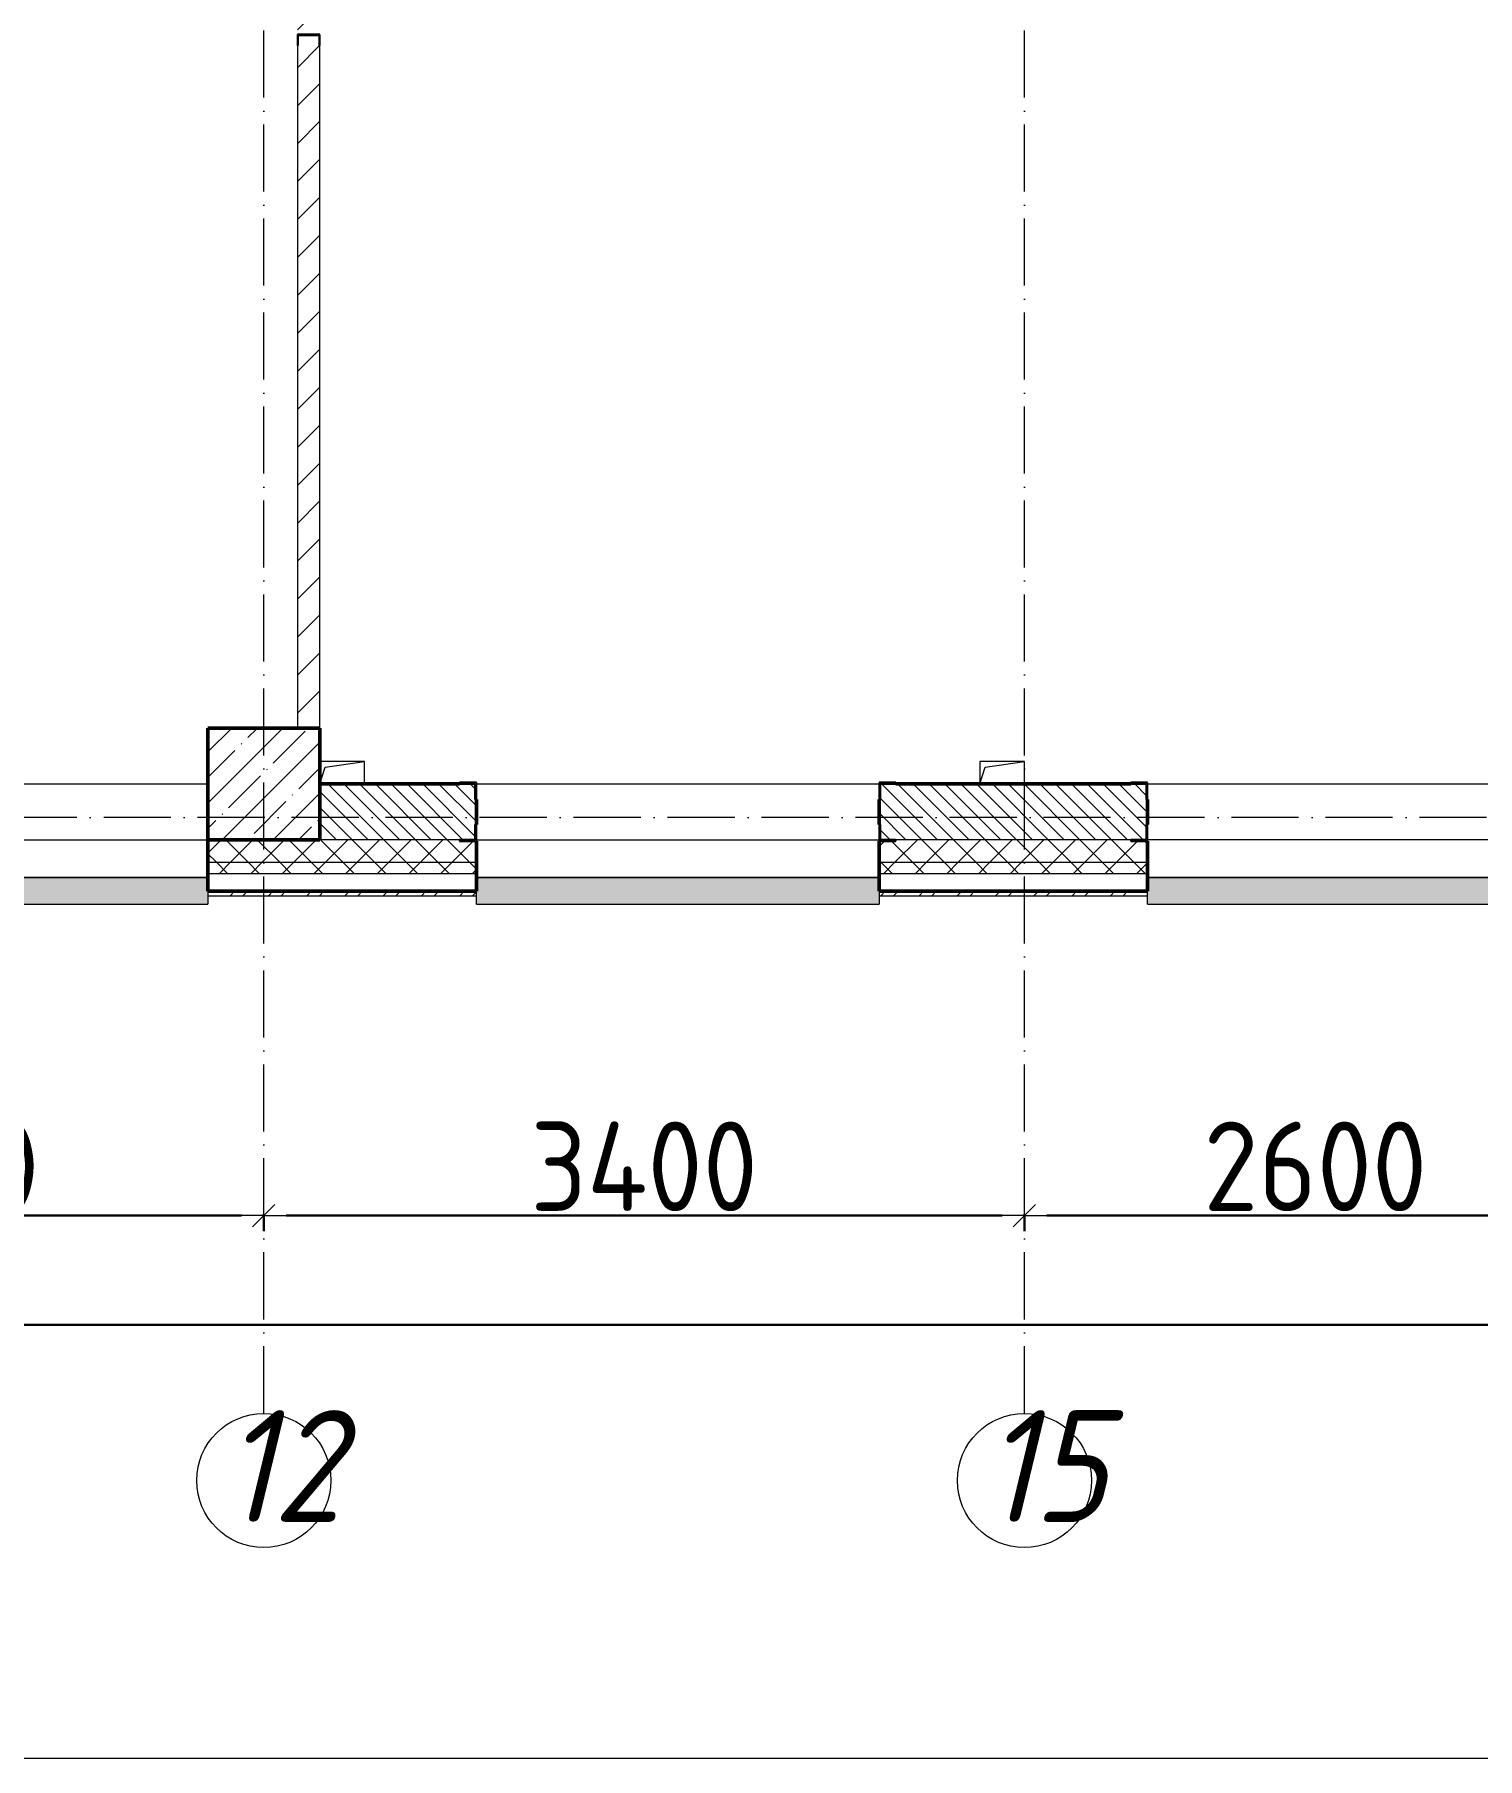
# Model space of a CAD drawing. Header units: millimetres. Extents: x -213536 to 1564669, y -45299 to 942238.
# Drawn here: x 3433 to 9883, y 452991 to 460697 of the extents above; entities that cross this region are included whole.
import ezdxf

# ---------------------------------------------------------------- set-up
doc = ezdxf.new("R2010")
doc.units = ezdxf.units.MM
doc.linetypes.add('50_200_ШТРИХ_1Т_ш5_п1_п1_', pattern=[700, 500, -100, 0, -100])
for name, color, linetype, lineweight in [('3.1) ЖБ окна 1.2 м', 102, 'Continuous', 30), ('A-____-____-DIMS', 7, 'Continuous', 9), ('A-GENM-____-MCUT', 7, 'Continuous', 25), ('A-GENM-____-OTLN', 7, 'Continuous', 9), ('A-GENM-____-OTLN-1', 7, 'Continuous', 25), ('A-GLAZ-____-OTLN', 7, 'Continuous', 9), ('A-WALL-____-MCUT-2', 7, 'Continuous', 50), ('A-WALL-____-MCUT-3', 7, 'Continuous', 9), ('A-WALL-____-OTLN', 7, 'Continuous', 9), ('A-WALL-____-PATT-1', 7, 'Continuous', 9), ('A-WALL-FNSH-MCUT-1', 7, 'Continuous', 9), ('S-COLS-____-MCUT', 7, 'Continuous', 50), ('S-COLS-____-OTLN', 7, 'Continuous', 9), ('S-GRID-____-IDEN', 7, 'Continuous', 9), ('S-GRID-____-OTLN-1', 7, '50_200_ШТРИХ_1Т_ш5_п1_п1_', 9)]:
    doc.layers.add(name, color=color, linetype=linetype, lineweight=lineweight)
doc.layers.add('A-GLAZ-____-OTLN-1', color=7, linetype='Continuous', lineweight=9, true_color=0xc0c0c0)
doc.styles.add('ISOCPEUR_I', font='isocpeui.ttf', dxfattribs={"width": 0.9, "height": 2.5})
doc.styles.add('СПДС', font='isocpeur.ttf', dxfattribs={"width": 0.9})
doc.dimstyles.new('Размера А3', dxfattribs={"dimtxt": 200, "dimasz": 100, "dimexe": 70, "dimexo": 100, "dimgap": 20, "dimtad": 1, "dimdec": 0, "dimrnd": 10, "dimzin": 0, "dimdsep": 46, "dimtxsty": 'СПДС', "dimblk": 'ARROWHEAD_6', "dimcen": 1, "dimclrd": 256, "dimclre": 256, "dimclrt": 256, "dimazin": 0, "dimtfac": 1, "dimtdec": 0, "dimtmove": 2, "dimatfit": 3, "dimfxl": 1, "dimtolj": 1, "dimtzin": 0, "dimarcsym": 0})
pattern_1 = [(45, (-15591.66, 459015.94), (-70.71068, 70.71068), []), (135, (-15591.66, 459015.94), (-70.71068, -70.71068), [])]

# ---------------------------------------------------------------- blocks, each defined once
blk = doc.blocks.new('BSC_Колонна _Прямоугольная - 500х500-V71-АР1_План отверстий 2 этажа в осях 1-64_А-ГГ')
at = {"layer": 'S-COLS-____-OTLN'}
h = blk.add_hatch(dxfattribs=at)
h.set_pattern_fill('FP_100', color=256, style=0, pattern_type=2)
h.set_pattern_definition([(45, (-20050, 1668.96), (-114.0493, 114.0493), []), (45, (-19935.95, 1668.96), (-114.0493, 114.0493), [201.613, -40.323, 3.353, -36.97])])
h.paths.add_polyline_path([(-250, -250), (250, -250), (250, 250), (-250, 250)], flags=0)
at = {"layer": 'S-COLS-____-MCUT'}
for p, q in [((250, 250), (-250, 250)), ((-250, 250), (-250, -250)), ((250, -250), (250, 250)), ((-250, -250), (250, -250))]:
    blk.add_line(p, q, dxfattribs=at)
blk = doc.blocks.new('Фахверк_СКБ_Уголок - 250_2700-27497298-АР1_План отверстий 2 этажа в осях 1-64_А-ГГ')
at = {"layer": 'A-GENM-____-MCUT'}
for p, q in [((200, 181), (125, 181)), ((125, 181), (125, 106)), ((131, 106), (131, 175)), ((131, 175), (200, 175)), ((200, 175), (200, 181)), ((125, 106), (131, 106)), ((131, -6), (125, -6)), ((125, -6), (125, -81)), ((131, -75), (131, -6)), ((200, -75), (131, -75)), ((200, -81), (200, -75)), ((125, -81), (200, -81))]:
    blk.add_line(p, q, dxfattribs=at)
blk = doc.blocks.new('154_Фахверк_СКБ_Швеллер - Тип_100_3550-28487752-АР1_План отверстий 2 этажа в осях 1-64_А-ГГ')
at = {"layer": 'A-GENM-____-MCUT'}
for p, q in [((175, 50), (125, 50)), ((125, 50), (125, -50)), ((128, 47), (175, 47)), ((128, -47), (128, 47)), ((175, 47), (175, 50)), ((125, -50), (175, -50)), ((175, -47), (128, -47)), ((175, -50), (175, -47))]:
    blk.add_line(p, q, dxfattribs=at)
blk = doc.blocks.new('AR_Отверстие прямоугольное _в плите_ - AR_Отверстие прямоугольное _в плите_-30510712-АР1_План отверстий 2 этажа в осях 1-64_А-ГГ')
at = {"layer": 'A-GENM-____-OTLN'}
for p, q in [((100, 50), (-100, 50)), ((-100, -50), (-75, 25)), ((-75, 25), (100, 50)), ((100, -50), (100, 50))]:
    blk.add_line(p, q, dxfattribs=at)
blk = doc.blocks.new('AR_Отверстие прямоугольное _в плите_ - AR_Отверстие прямоугольное _в плите_-V169-АР1_План отверстий 2 этажа в осях 1-64_А-ГГ')
at = {"layer": 'A-GENM-____-OTLN'}
for p, q in [((100, 50), (-100, 50)), ((-100, 50), (-100, -50)), ((-100, -50), (-75, 25)), ((-75, 25), (100, 50)), ((100, -50), (100, 50))]:
    blk.add_line(p, q, dxfattribs=at)
blk = doc.blocks.new('Отлив_СКБ - Отлив витража_120_НВФ-31885687-АР1_План отверстий 2 этажа в осях 1-64_А-ГГ')
at = {"layer": 'A-GLAZ-____-OTLN-1'}
for points in [[(0, -2), (1800, -2), (1800, 0), (0, 0)], [(1484.9, -120), (1800, -120), (1800, -2), (0, -2), (0, -120)]]:
    blk.add_hatch(color=256, dxfattribs=at).paths.add_polyline_path(points, flags=0)
at = {"layer": 'A-GLAZ-____-OTLN'}
for p, q in [((0, 0), (1800, 0)), ((1800, -2), (0, -2)), ((1800, -63), (1800, -120)), ((0, -120), (0, -83)), ((0, -120), (1800, -120))]:
    blk.add_line(p, q, dxfattribs=at)
blk = doc.blocks.new('Отлив_СКБ - Отлив витража_120_НВФ-V194-АР1_План отверстий 2 этажа в осях 1-64_А-ГГ')
at = {"layer": 'A-GLAZ-____-OTLN-1'}
for points in [[(1800, -2), (1800, 0), (0, 0), (0, -2), (1544.5, -2)], [(1544.5, -120), (1800, -120), (1800, -2), (0, -2), (0, -120)]]:
    blk.add_hatch(color=256, dxfattribs=at).paths.add_polyline_path(points, flags=0)
at = {"layer": 'A-GLAZ-____-OTLN'}
for p, q in [((0, 0), (1800, 0)), ((1800, -2), (0, -2)), ((0, -120), (0, -83)), ((0, -120), (1800, -120)), ((1800, -83), (1800, -120))]:
    blk.add_line(p, q, dxfattribs=at)
blk = doc.blocks.new('Ось сетки - Круг_Ø6_00__ISO-2_5_0_9K_-25732049-АР1_План отверстий 2 этажа в осях 1-64_А-ГГ')
at = {"layer": 'S-GRID-____-IDEN'}
blk.add_circle((0, 0), 3, dxfattribs=at)
blk = doc.blocks.new('ARROWHEAD_6')
at = {"color": 0, "linetype": 'Continuous'}
for p, q in [((0, 0), (-1, 0)), ((-0.5, -0.5), (0.5, 0.5))]:
    blk.add_line(p, q, dxfattribs=at)
blk = doc.blocks.new('*D5510')
at = {"layer": 'A-____-____-DIMS', "lineweight": -2, "transparency": 16777216}
for p, q in [((1458.3, 455423.5), (1458.3, 455347.4)), ((1558.3, 455417.4), (4358.3, 455417.4)), ((4458.3, 455423.5), (4458.3, 455347.4))]:
    blk.add_line(p, q, dxfattribs=at)
at = {"layer": 'Defpoints', "color": 0, "lineweight": 30, "transparency": 16777216}
for p in [(1458.3, 455523.5), (4458.3, 455523.5), (4458.3, 455417.4)]:
    blk.add_point(p, dxfattribs=at)
at = {"layer": 'A-____-____-DIMS', "lineweight": -2, "transparency": 16777216, "xscale": 100, "yscale": 100, "zscale": 100, "rotation": 180}
blk.add_blockref('ARROWHEAD_6', (1458.3, 455417.4), dxfattribs=at)
at = {"layer": 'A-____-____-DIMS', "lineweight": -2, "transparency": 16777216, "xscale": 100, "yscale": 100, "zscale": 100}
blk.add_blockref('ARROWHEAD_6', (4458.3, 455417.4), dxfattribs=at)
at = {"layer": 'A-____-____-DIMS', "transparency": 16777216, "insert": (2958.3, 455637.4), "char_height": 400, "attachment_point": 5, "style": 'СПДС'}
blk.add_mtext('\\A1;3000', dxfattribs=at)
blk = doc.blocks.new('*D5511')
at = {"layer": 'A-____-____-DIMS', "lineweight": -2, "transparency": 16777216}
for p, q in [((4458.3, 455423.5), (4458.3, 455347.4)), ((4558.3, 455417.4), (7758.3, 455417.4)), ((7858.3, 455423.5), (7858.3, 455347.4))]:
    blk.add_line(p, q, dxfattribs=at)
at = {"layer": 'Defpoints', "color": 0, "lineweight": 30, "transparency": 16777216}
for p in [(4458.3, 455523.5), (7858.3, 455523.5), (7858.3, 455417.4)]:
    blk.add_point(p, dxfattribs=at)
at = {"layer": 'A-____-____-DIMS', "lineweight": -2, "transparency": 16777216, "xscale": 100, "yscale": 100, "zscale": 100, "rotation": 180}
blk.add_blockref('ARROWHEAD_6', (4458.3, 455417.4), dxfattribs=at)
at = {"layer": 'A-____-____-DIMS', "lineweight": -2, "transparency": 16777216, "xscale": 100, "yscale": 100, "zscale": 100}
blk.add_blockref('ARROWHEAD_6', (7858.3, 455417.4), dxfattribs=at)
at = {"layer": 'A-____-____-DIMS', "transparency": 16777216, "insert": (6158.3, 455637.4), "char_height": 400, "attachment_point": 5, "style": 'СПДС'}
blk.add_mtext('\\A1;3400', dxfattribs=at)
blk = doc.blocks.new('*D5512')
at = {"layer": 'A-____-____-DIMS', "lineweight": -2, "transparency": 16777216}
for p, q in [((7858.3, 455423.5), (7858.3, 455347.4)), ((7958.3, 455417.4), (10358.3, 455417.4)), ((10458.3, 455423.5), (10458.3, 455347.4))]:
    blk.add_line(p, q, dxfattribs=at)
at = {"layer": 'Defpoints', "color": 0, "lineweight": 30, "transparency": 16777216}
for p in [(7858.3, 455523.5), (10458.3, 455523.5), (10458.3, 455417.4)]:
    blk.add_point(p, dxfattribs=at)
at = {"layer": 'A-____-____-DIMS', "lineweight": -2, "transparency": 16777216, "xscale": 100, "yscale": 100, "zscale": 100, "rotation": 180}
blk.add_blockref('ARROWHEAD_6', (7858.3, 455417.4), dxfattribs=at)
at = {"layer": 'A-____-____-DIMS', "lineweight": -2, "transparency": 16777216, "xscale": 100, "yscale": 100, "zscale": 100}
blk.add_blockref('ARROWHEAD_6', (10458.3, 455417.4), dxfattribs=at)
at = {"layer": 'A-____-____-DIMS', "transparency": 16777216, "insert": (9158.3, 455637.4), "char_height": 400, "attachment_point": 5, "style": 'СПДС'}
blk.add_mtext('\\A1;2600', dxfattribs=at)
blk = doc.blocks.new('*D5624')
at = {"layer": 'A-____-____-DIMS', "lineweight": -2, "transparency": 16777216}
for p, q in [((-17941.7, 454935.3), (-17941.7, 454859.2)), ((-17841.7, 454929.2), (85458.3, 454929.2)), ((85558.3, 454935.3), (85558.3, 454859.2))]:
    blk.add_line(p, q, dxfattribs=at)
at = {"layer": 'Defpoints', "color": 0, "lineweight": 30, "transparency": 16777216}
for p in [(-17941.7, 455035.3), (85558.3, 455035.3), (85558.3, 454929.2)]:
    blk.add_point(p, dxfattribs=at)
at = {"layer": 'A-____-____-DIMS', "lineweight": -2, "transparency": 16777216, "xscale": 100, "yscale": 100, "zscale": 100, "rotation": 180}
blk.add_blockref('ARROWHEAD_6', (-17941.7, 454929.2), dxfattribs=at)
at = {"layer": 'A-____-____-DIMS', "lineweight": -2, "transparency": 16777216, "xscale": 100, "yscale": 100, "zscale": 100}
blk.add_blockref('ARROWHEAD_6', (85558.3, 454929.2), dxfattribs=at)
at = {"layer": 'A-____-____-DIMS', "transparency": 16777216, "insert": (33808.3, 455149.2), "char_height": 400, "attachment_point": 5, "style": 'СПДС'}
blk.add_mtext('\\A1;103500', dxfattribs=at)
blk = doc.blocks.new('2этаж')
at = {"layer": 'S-GRID-____-OTLN-1', "color": 251, "ltscale": 0.6, "true_color": 0x636466}
for p, q in [((4458.3, 454533.3), (4458.3, 508896.9)), ((7858.3, 454533.3), (7858.3, 508896.9)), ((88482.7, 457197), (-20260.4, 457197))]:
    blk.add_line(p, q, dxfattribs=at)
at = {"layer": 'S-GRID-____-IDEN', "char_height": 500, "width": 346.329, "attachment_point": 1, "style": 'ISOCPEUR_I'}
for s, insert in [('12', (4272.7, 454547.9)), ('15', (7672.7, 454547.9))]:
    blk.add_mtext(s, dxfattribs=dict(at, insert=insert))
at = {"layer": 'A-____-____-DIMS'}
for base, p1, p2, picture, middle in [((4458.3, 455417.4), (1458.3, 455523.5), (4458.3, 455523.5), '*D5510', (2958.3, 455637.4)), ((7858.3, 455417.4), (4458.3, 455523.5), (7858.3, 455523.5), '*D5511', (6158.3, 455637.4)), ((10458.3, 455417.4), (7858.3, 455523.5), (10458.3, 455523.5), '*D5512', (9158.3, 455637.4)), ((85558.3, 454929.2), (-17941.7, 455035.3), (85558.3, 455035.3), '*D5624', (33808.3, 455149.2))]:
    dim = blk.add_linear_dim(base=base, p1=p1, p2=p2, dimstyle='Размера А3', override={"dimtxt": 400}, dxfattribs=at)
    dim.commit()
    dim.dimension.update_dxf_attribs({"geometry": picture, "text_midpoint": middle})

msp = doc.modelspace()

# ---------------------------------------------------------------- hatches: boundary and pattern name
at = {"layer": 'A-WALL-____-PATT-1'}
h = msp.add_hatch(dxfattribs=at)
h.set_pattern_fill('FP_4', color=256, style=0, pattern_type=2)
h.set_pattern_definition([(45, (-15591.66, 459015.94), (-84.8528, 84.8528), [])])
h.paths.add_polyline_path([(4708.3, 457597), (4708.3, 460647), (4705.3, 460647), (4705.3, 460694), (4611.3, 460694), (4611.3, 460647), (4608.3, 460647), (4608.3, 457597)], flags=0)
h.paths.add_polyline_path([(4705.3, 460697), (4708.3, 460697), (4707.5, 463051), (4700.7, 463051), (4700.7, 463092.5), (4615.9, 463092.5), (4615.9, 463051), (4608.3, 463051), (4608.3, 460697), (4700.7, 460697)], flags=0)
h.paths.add_polyline_path([(4705.3, 464250), (4705.3, 464297), (4611.3, 464297), (4611.3, 464250), (4702.3, 464250)], flags=0)
h = msp.add_hatch(dxfattribs=at)
h.set_pattern_fill('FP_6', color=256, style=0, pattern_type=2)
h.set_pattern_definition([(135, (-15591.663, 459015.94), (-35.35534, -35.35534), [])])
h.paths.add_polyline_path([(8333.3, 457097), (8402.3, 457097), (8402.3, 457166), (8408.3, 457166), (8408.3, 457278), (8402.3, 457278), (8402.3, 457347), (7214.3, 457347), (7214.3, 457278), (7208.3, 457278), (7208.3, 457166), (7214.3, 457166), (7214.3, 457097), (7371.7, 457097)], flags=0)
h.paths.add_polyline_path([(5333.3, 457097), (5402.3, 457097), (5402.3, 457166), (5408.3, 457166), (5408.3, 457278), (5402.3, 457278), (5402.3, 457347), (4708.3, 457347), (4708.3, 457097), (4720.5, 457097)], flags=0)
h = msp.add_hatch(dxfattribs=at)
h.set_pattern_fill('FP_1', color=256, style=0, pattern_type=2)
h.set_pattern_definition(pattern_1)
h.paths.add_polyline_path([(85658.3, 456997), (85658.3, 457097), (76633.3, 457097), (76633.3, 457091), (76558.3, 457091), (76558.3, 456997), (85158.3, 456997)], flags=0)
h.paths.add_polyline_path([(74758.3, 456997), (74758.3, 457091), (74683.3, 457091), (74683.3, 457097), (66808.3, 457097), (66808.3, 456997), (74535.3, 456997)], flags=0)
h.paths.add_polyline_path([(65308.3, 456997), (65808.3, 456997), (65808.3, 457097), (64683.3, 457097), (64683.3, 457091), (64608.3, 457091), (64608.3, 456997), (64683.3, 456997)], flags=0)
h.paths.add_polyline_path([(55408.3, 456997), (56808.3, 456997), (56808.3, 457097), (55483.3, 457097), (55483.3, 457091), (55408.3, 457091)], flags=0)
h.paths.add_polyline_path([(53258.3, 456997), (53608.3, 456997), (53608.3, 457091), (53533.3, 457091), (53533.3, 457097), (52483.3, 457097), (52483.3, 457091), (52408.3, 457091), (52408.3, 456997), (52758.3, 456997)], flags=0)
h.paths.add_polyline_path([(50608, 456997), (50608, 457091), (50533.3, 457091), (50533.3, 457097), (49483.3, 457097), (49483.3, 457091), (49408.3, 457091), (49408.3, 456997), (49790.8, 456997)], flags=0)
h.paths.add_polyline_path([(47608.3, 456997), (47608.3, 457091), (47533.3, 457091), (47533.3, 457097), (46483.3, 457097), (46483.3, 457091), (46408.3, 457091), (46408.3, 456997), (47139.6, 456997)], flags=0)
h.paths.add_polyline_path([(43758.3, 456997), (44608.3, 456997), (44608.3, 457091), (44533.3, 457091), (44533.3, 457097), (43483.3, 457097), (43483.3, 457091), (43408.3, 457091), (43408.3, 456997), (43604.7, 456997)], flags=0)
h.paths.add_polyline_path([(38302.3, 456997), (38608.3, 456997), (38608.3, 457091), (38533.3, 457091), (38533.3, 457097), (37483.3, 457097), (37483.3, 457091), (37408.3, 457091), (37408.3, 456997), (38258.3, 456997)], flags=0)
h.paths.add_polyline_path([(34408.3, 456997), (35608.3, 456997), (35608.3, 457091), (35533.3, 457091), (35533.3, 457097), (34483.3, 457097), (34483.3, 457091), (34408.3, 457091)], flags=0)
h.paths.add_polyline_path([(32116.2, 456997), (32608.3, 456997), (32608.3, 457091), (32533.3, 457091), (32533.3, 457097), (31483.3, 457097), (31483.3, 457091), (31408.3, 457091), (31408.3, 456997), (31483.3, 456997)], flags=0)
h.paths.add_polyline_path([(29465, 456997), (29608.3, 456997), (29608.3, 457091), (29533.3, 457091), (29533.3, 457097), (28483.3, 457097), (28483.3, 457091), (28408.3, 457091), (28408.3, 456997), (29258.3, 456997)], flags=0)
h.paths.add_polyline_path([(26608.3, 456997), (26608.3, 457091), (26533.3, 457091), (26533.3, 457097), (25483.3, 457097), (25483.3, 457091), (25408.3, 457091), (25408.3, 456997), (26533.3, 456997)], flags=0)
h.paths.add_polyline_path([(23608.3, 456997), (23608.3, 457091), (23533.3, 457091.6), (23533.3, 457097), (22208.3, 457097), (22208.3, 456997), (23602.3, 456997)], flags=0)
h.paths.add_polyline_path([(19208.3, 456997), (20408.3, 456997), (20408.3, 457091), (20333.3, 457091), (20333.3, 457097), (19208.3, 457097)], flags=0)
h.paths.add_polyline_path([(17402.3, 456997), (17408.3, 456997), (17408.3, 457091), (17333.3, 457091), (17333.3, 457097), (16283.3, 457097), (16283.3, 457091), (16208.3, 457091), (16209, 456997), (17333.3, 456997)], flags=0)
h.paths.add_polyline_path([(14333.3, 456997), (14408.3, 456997), (14408.3, 457091), (14333.3, 457091), (14333.3, 457097), (13208.3, 457097), (13208.3, 456997), (13708.3, 456997)], flags=0)
h.paths.add_polyline_path([(10708.3, 456997), (11408.3, 456997), (11408.3, 457091), (11333.3, 457091), (11333.3, 457097), (10208.3, 457097), (10208.3, 456997)], flags=0)
h.paths.add_polyline_path([(8408.3, 456997), (8408.3, 457091), (8333.3, 457091), (8333.3, 457097), (7283.3, 457097), (7283.3, 457091), (7208.3, 457091), (7208.3, 456997), (7371.7, 456997)], flags=0)
h.paths.add_polyline_path([(5333.3, 456997), (5408.3, 456997), (5408.3, 457091), (5333.3, 457091), (5333.3, 457097), (4208.3, 457097), (4208.3, 456997), (4720.5, 456997)], flags=0)
h.paths.add_polyline_path([(1208.3, 456997), (2408.3, 456997), (2408.3, 457091), (2333.3, 457091), (2333.3, 457097), (1208.3, 457097)], flags=0)
h.paths.add_polyline_path([(-591.7, 456997), (-591.7, 457091), (-666.7, 457091), (-666.7, 457097), (-1716.7, 457097), (-1716.7, 457091), (-1791.7, 457091), (-1791.7, 456997), (-691.7, 456997)], flags=0)
h.paths.add_polyline_path([(-2791.7, 456997), (-2791.7, 457091), (-2866.7, 457091), (-2866.7, 457097), (-8116.7, 457097), (-8116.7, 457091), (-8191.7, 457091), (-8191.7, 456997), (-3233.1, 456997)], flags=0)
h.paths.add_polyline_path([(-10291.7, 456997), (-9191.7, 456997), (-9191.7, 457091), (-9266.7, 457091), (-9266.7, 457097), (-18041.7, 457097), (-18041.7, 456997), (-10303, 456997)], flags=0)
h = msp.add_hatch(dxfattribs=at)
h.set_pattern_fill('FP_1', color=256, style=0, pattern_type=2)
h.set_pattern_definition(pattern_1)
h.paths.add_polyline_path([(85658.3, 456947), (85758.3, 456947), (85758.3, 456997), (76558.3, 456997), (76558.3, 456947), (85140.1, 456947)], flags=0)
h.paths.add_polyline_path([(73651.6, 456947), (74758.3, 456947), (74758.3, 456997), (66808.3, 456997), (66808.3, 456947), (72767.9, 456947)], flags=0)
h.paths.add_polyline_path([(64608.3, 456947), (65808.3, 456947), (65808.3, 456997), (64608.3, 456997)], flags=0)
h.paths.add_polyline_path([(56808.3, 456947), (56808.3, 456997), (55408.3, 456997), (55408.3, 456947), (55977, 456947)], flags=0)
h.paths.add_polyline_path([(53608.3, 456947), (53608.3, 456997), (52408.3, 456997), (52408.3, 456947), (53325.8, 456947)], flags=0)
h.paths.add_polyline_path([(49790.8, 456947), (50608, 456947), (50608, 456997), (49408.3, 456997), (49408.3, 456947)], flags=0)
h.paths.add_polyline_path([(47608.3, 456947), (47608.3, 456997), (46408.3, 456997), (46408.3, 456947), (47139.6, 456947)], flags=0)
h.paths.add_polyline_path([(44488.4, 456947), (44608.3, 456947), (44608.3, 456997), (43408.3, 456997), (43408.3, 456947), (43604.7, 456947)], flags=0)
h.paths.add_polyline_path([(38608.3, 456947), (38608.3, 456997), (37408.3, 456997), (37408.3, 456947), (38302.3, 456947)], flags=0)
h.paths.add_polyline_path([(35608.3, 456947), (35608.3, 456997), (34408.3, 456997), (34408.3, 456947), (34767.4, 456947)], flags=0)
h.paths.add_polyline_path([(31408.3, 456947), (32608.3, 456947), (32608.3, 456997), (31408.3, 456997)], flags=0)
h.paths.add_polyline_path([(29465, 456947), (29608.3, 456947), (29608.3, 456997), (28408.3, 456997), (28408.3, 456947), (28581.3, 456947)], flags=0)
h.paths.add_polyline_path([(26608.3, 456947), (26608.3, 456997), (25408.3, 456997), (25408.3, 456947), (25930.1, 456947)], flags=0)
h.paths.add_polyline_path([(23278.9, 456947), (23608.3, 456947), (23608.3, 456997), (22208.3, 456997), (22208.3, 456947), (22395.1, 456947)], flags=0)
h.paths.add_polyline_path([(20408.3, 456947), (20408.3, 456997), (19208.3, 456997), (19208.3, 456947), (19743.9, 456947)], flags=0)
h.paths.add_polyline_path([(17408.3, 456947), (17408.3, 456997), (16208.3, 456997), (16209, 456947)], flags=0)
h.paths.add_polyline_path([(14408.3, 456947), (14408.3, 456997), (13208.3, 456997), (13208.3, 456947)], flags=0)
h.paths.add_polyline_path([(10208.3, 456947), (11408.3, 456947), (11408.3, 456997), (10208.3, 456997)], flags=0)
h.paths.add_polyline_path([(8408.3, 456947), (8408.3, 456997), (7208.3, 456997), (7208.3, 456947), (7371.7, 456947)], flags=0)
h.paths.add_polyline_path([(5408.3, 456947), (5408.3, 456997), (4208.3, 456997), (4208.3, 456947), (4720.5, 456947)], flags=0)
h.paths.add_polyline_path([(2408.3, 456947), (2408.3, 456997), (1208.3, 456997), (1208.3, 456947), (2069.3, 456947)], flags=0)
h.paths.add_polyline_path([(-591.7, 456947), (-591.7, 456997), (-1791.7, 456997), (-1791.7, 456947), (-1465.6, 456947)], flags=0)
h.paths.add_polyline_path([(-2791.7, 456947), (-2791.7, 456997), (-8191.7, 456997), (-8191.7, 456947), (-3233.1, 456947)], flags=0)
h.paths.add_polyline_path([(-9191.7, 456947), (-9191.7, 456997), (-18141.7, 456997), (-18141.7, 456947), (-10303, 456947)], flags=0)
h = msp.add_hatch(dxfattribs=at)
h.set_pattern_fill('FP_3', color=256, style=0, pattern_type=2)
h.set_pattern_definition([(45, (-15591.66, 459015.94), (-85.5366, 85.5366), []), (45, (-15534.64, 459015.94), (-85.5366, 85.5366), [])])
h.paths.add_polyline_path([(22209.3, 456847), (22723.3, 456847), (22723.3, 456867), (22209.3, 456867)], flags=0)
h.paths.add_polyline_path([(19743.9, 456847), (20408.3, 456847), (20408.3, 456867), (19208.3, 456867), (19208.3, 456847)], flags=0)
h.paths.add_polyline_path([(17408.3, 456847), (17408.3, 456867), (16209.3, 456867), (16209.3, 456847)], flags=0)
h.paths.add_polyline_path([(14408.3, 456847), (14408.3, 456867), (13208.3, 456867), (13208.3, 456847)], flags=0)
h.paths.add_polyline_path([(10906.6, 456847), (11408.3, 456847), (11408.3, 456867), (10209.3, 456867), (10209.3, 456847)], flags=0)
h.paths.add_polyline_path([(8408.3, 456847), (8408.3, 456867), (7208.3, 456867), (7208.3, 456847), (7371.7, 456847)], flags=0)
h.paths.add_polyline_path([(4720.5, 456847), (5408.3, 456847), (5408.3, 456867), (4208.3, 456867), (4208.3, 456847)], flags=0)
h.paths.add_polyline_path([(2069.3, 456847), (2408.3, 456847), (2408.3, 456867), (1208.3, 456867), (1208.3, 456847)], flags=0)
h.paths.add_polyline_path([(-1465.6, 456847), (-591.7, 456847), (-591.7, 456867), (-1791.7, 456867), (-1791.7, 456847)], flags=0)
h.paths.add_polyline_path([(-3233.1, 456847), (-2791.7, 456847), (-2791.7, 456867), (-8191.7, 456867), (-8191.7, 456847), (-5000.6, 456847)], flags=0)
h.paths.add_polyline_path([(-10303, 456847), (-9191.7, 456847), (-9191.7, 456867), (-18271.7, 456867), (-18271.7, 456847), (-12070.4, 456847)], flags=0)

# ---------------------------------------------------------------- linework, layer by layer
at = {"color": 1, "lineweight": 0}
msp.add_lwpolyline([(-23154.5, 551818.7), (90081.5, 551818.7), (90081.5, 452990.7), (-23154.5, 452990.7)], close=True, dxfattribs=at)
at = {"layer": 'A-WALL-____-MCUT-2'}
for p, q in [((5333.3, 457347), (4708.3, 457347)), ((8333.3, 457347), (7283.3, 457347)), ((5408.3, 457166), (5408.3, 457278)), ((7208.3, 457278), (7208.3, 457166)), ((8408.3, 457166), (8408.3, 457278)), ((4208.3, 457097), (4208.3, 456867)), ((5408.3, 456867), (5408.3, 457091)), ((7208.3, 457091), (7208.3, 456867)), ((8408.3, 456867), (8408.3, 457091)), ((4208.3, 456867), (5408.3, 456867)), ((7208.3, 456867), (8408.3, 456867))]:
    msp.add_line(p, q, dxfattribs=at)
at = {"layer": 'A-WALL-____-MCUT-3'}
for p, q in [((5333.3, 457097), (4708.3, 457097)), ((8333.3, 457097), (7283.3, 457097)), ((4208.3, 456997), (5408.3, 456997)), ((7208.3, 456997), (8408.3, 456997)), ((4208.3, 456947), (5408.3, 456947)), ((7208.3, 456947), (8408.3, 456947))]:
    msp.add_line(p, q, dxfattribs=at)
at = {"layer": 'A-WALL-____-OTLN'}
for p, q in [((2408.3, 457347), (4208.3, 457347)), ((5408.3, 457347), (7208.3, 457347)), ((8408.3, 457347), (10208.3, 457347)), ((2408.3, 457097), (4208.3, 457097)), ((5408.3, 457097), (7208.3, 457097)), ((10208.3, 457097), (8408.3, 457097))]:
    msp.add_line(p, q, dxfattribs=at)
at = {"layer": 'A-WALL-FNSH-MCUT-1'}
for p, q in [((4608.3, 460647), (4608.3, 457597)), ((4708.3, 457597), (4708.3, 460647)), ((4208.3, 456867), (4208.3, 456847)), ((4208.3, 456847), (5408.3, 456847)), ((5408.3, 456847), (5408.3, 456867)), ((7208.3, 456867), (7208.3, 456847)), ((7208.3, 456847), (8408.3, 456847)), ((8408.3, 456847), (8408.3, 456867))]:
    msp.add_line(p, q, dxfattribs=at)

# ---------------------------------------------------------------- block references
at = {"layer": '3.1) ЖБ окна 1.2 м'}
msp.add_blockref('2этаж', (0, 0), dxfattribs=at)
at = {"layer": 'A-GENM-____-OTLN'}
for name, p in [('AR_Отверстие прямоугольное _в плите_ - AR_Отверстие прямоугольное _в плите_-30510712-АР1_План отверстий 2 этажа в осях 1-64_А-ГГ', (4808.3, 457397)), ('AR_Отверстие прямоугольное _в плите_ - AR_Отверстие прямоугольное _в плите_-V169-АР1_План отверстий 2 этажа в осях 1-64_А-ГГ', (7758.3, 457397))]:
    msp.add_blockref(name, p, dxfattribs=at)
at = {"layer": 'A-GENM-____-OTLN-1'}
for name, p, rotation in [('154_Фахверк_СКБ_Швеллер - Тип_100_3550-28487752-АР1_План отверстий 2 этажа в осях 1-64_А-ГГ', (4658.3, 460822), 269.9999999999999), ('Фахверк_СКБ_Уголок - 250_2700-27497298-АР1_План отверстий 2 этажа в осях 1-64_А-ГГ', (5533.3, 457272), 180), ('Фахверк_СКБ_Уголок - 250_2700-27497298-АР1_План отверстий 2 этажа в осях 1-64_А-ГГ', (8533.3, 457272), 180)]:
    msp.add_blockref(name, p, dxfattribs=dict(at, rotation=rotation))
msp.add_blockref('Фахверк_СКБ_Уголок - 250_2700-27497298-АР1_План отверстий 2 этажа в осях 1-64_А-ГГ', (7083.3, 457172), dxfattribs=at)
at = {"layer": 'A-GLAZ-____-OTLN'}
for name, p in [('Отлив_СКБ - Отлив витража_120_НВФ-V194-АР1_План отверстий 2 этажа в осях 1-64_А-ГГ', (2408.3, 456930)), ('Отлив_СКБ - Отлив витража_120_НВФ-V194-АР1_План отверстий 2 этажа в осях 1-64_А-ГГ', (5408.3, 456930)), ('Отлив_СКБ - Отлив витража_120_НВФ-31885687-АР1_План отверстий 2 этажа в осях 1-64_А-ГГ', (8408.3, 456930))]:
    msp.add_blockref(name, p, dxfattribs=at)
at = {"layer": 'S-COLS-____-OTLN'}
msp.add_blockref('BSC_Колонна _Прямоугольная - 500х500-V71-АР1_План отверстий 2 этажа в осях 1-64_А-ГГ', (4458.3, 457347), dxfattribs=at)
at = {"layer": 'S-GRID-____-IDEN', "xscale": 99.99999999999993, "yscale": 99.99999999999993, "zscale": 99.99999999999993}
for p in [(4458.3, 454233.3), (7858.3, 454233.3)]:
    msp.add_blockref('Ось сетки - Круг_Ø6_00__ISO-2_5_0_9K_-25732049-АР1_План отверстий 2 этажа в осях 1-64_А-ГГ', p, dxfattribs=at)

doc.saveas('drawing.dxf')
